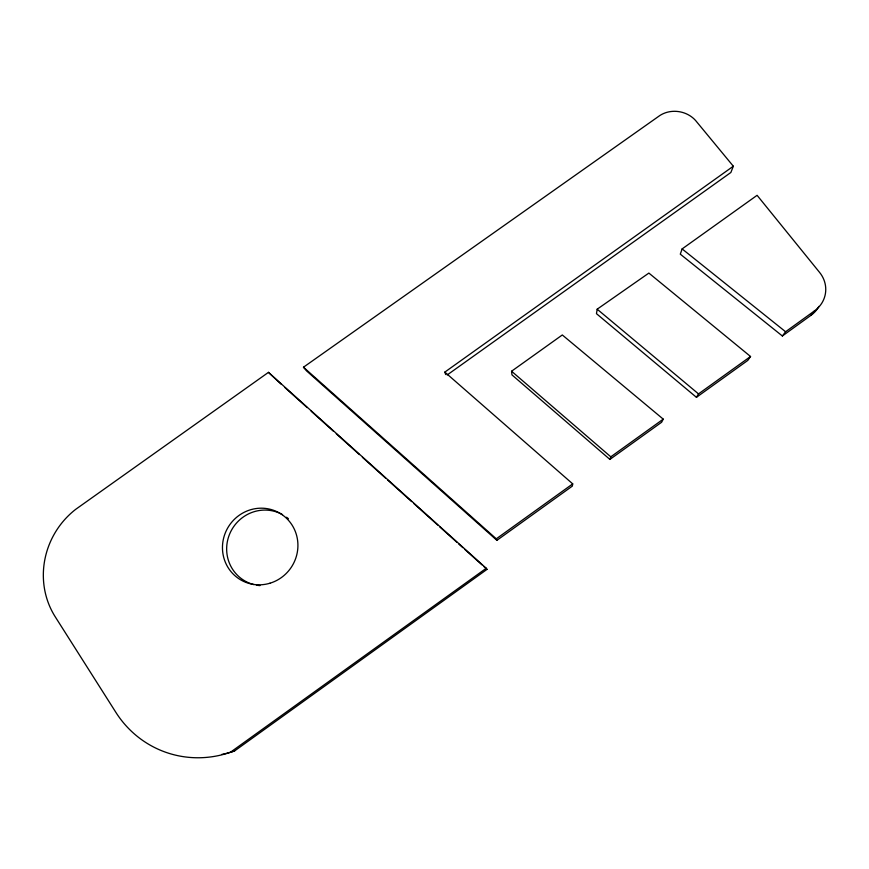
<?xml version="1.0" encoding="UTF-8"?>
<svg xmlns="http://www.w3.org/2000/svg" width="869" height="869" viewBox="0 0 869 869"><rect width="100%" height="100%" fill="white"/><g stroke="black" fill="none" stroke-linecap="round" stroke-linejoin="round"><path stroke-width="1.3" d="M597.177 309.19L596.46 313.666L696.438 397.329L747.785 360.418L750.544 356.496L648.871 273.083L597.177 309.19L698.513 393.896L750.544 356.496M733.327 166.218L444.83 372.106L572.725 483.881L572.323 486.129L496.905 540.333L306.551 370.878L303.477 367.207L659.875 115.501C671.618 107.908 688.422 110.928 696.873 122.062L733.327 166.218L730.862 172.486L447.198 374.963M811.038 315.273L814.644 310.765A28.938 27.297 10.8 0 0 819.576 272.399L757.095 195.319L682.122 248.914L680.297 254.161L782.372 335.988L811.038 315.273A28.558 26.961 11 0 0 818.924 306.377M609.897 459.419L610.809 456.822L663.243 419.14L562.308 334.967L511.569 371.226L511.971 374.897L609.897 459.419L661.635 422.236L663.243 419.14M696.438 397.329L698.513 393.896M782.372 335.988L785.587 331.752L814.644 310.765M496.905 540.333L496.297 538.823L572.725 483.881M230.394 752.293L486.249 568.261L486.998 569.38L234.587 750.946L230.394 752.293A105.062 100.532 -68.9 0 1 115.87 712.363L55.236 616.805A79.959 75.799 -60.5 0 1 75.701 509.332L268.467 372.356L486.249 568.261M682.122 248.914L785.587 331.752M511.569 371.226L610.809 456.822M303.477 367.207L496.297 538.823M281.024 384.087L268.467 372.356M285.043 387.704L307.148 407.594M311.167 411.211L333.272 431.089M336.281 433.805L359.397 454.596M362.406 457.3L385.521 478.091M387.531 479.905L411.645 501.598M413.655 503.401L437.77 525.093M439.779 526.907L456.855 542.267M458.865 544.081L462.884 547.687M464.893 549.501L481.969 564.861M483.979 566.675L486.998 569.38M444.83 372.106L445.678 374.539M286.553 517.229A38.138 36.932 -59.2 0 1 288.443 518.75M260.005 585.608A38.138 36.932 -59.2 0 1 256.355 585.13M253.987 584.62A38.138 36.932 -59.2 0 1 229.535 534.283A38.138 36.932 -59.2 0 1 282.512 514.611M234.587 750.946A103.65 99.24 -69.1 0 1 221.725 754.444M269.987 583.208A38.649 37.4 -59 0 0 286.857 518.619A38.649 37.4 -59 0 0 223.735 537.683A38.649 37.4 -59 0 0 269.987 583.208"/></g></svg>
